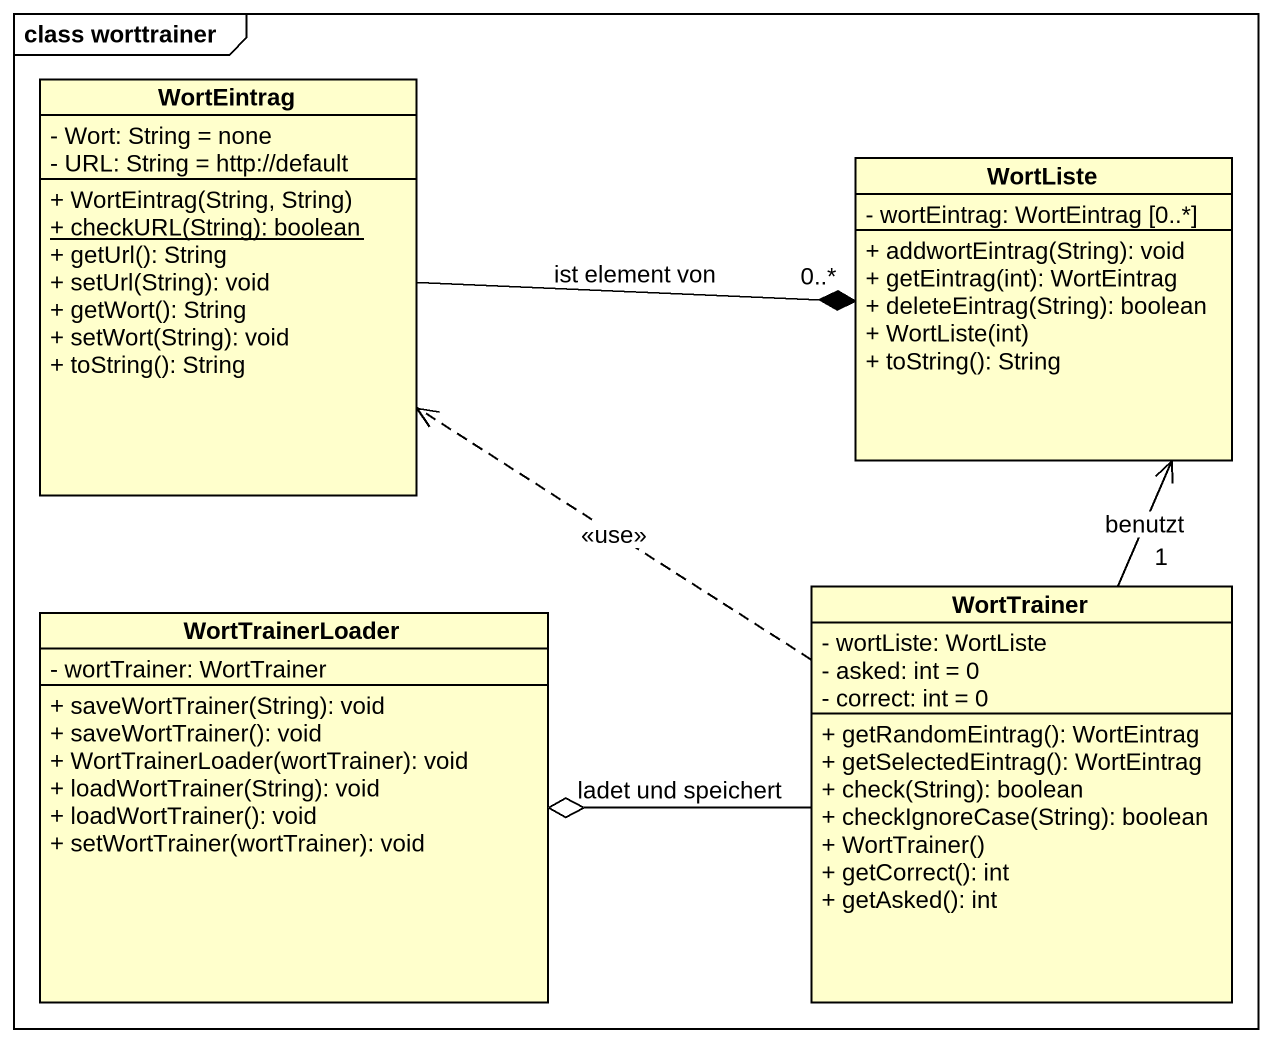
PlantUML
@startuml
mainframe class worttrainer
hide circle
hide empty members
skinparam classAttributeIconSize 0
class WortEintrag {
  - Wort: String = none
  - URL: String = http://default
  + WortEintrag(String, String)
  {static} + checkURL(String): boolean
  + getUrl(): String
  + setUrl(String): void
  + getWort(): String
  + setWort(String): void
  + toString(): String
}
class WortListe {
  - wortEintrag: WortEintrag [0..*]
  + addwortEintrag(String): void
  + getEintrag(int): WortEintrag
  + deleteEintrag(String): boolean
  + WortListe(int)
  + toString(): String
}
class WortTrainer {
  - wortListe: WortListe
  - asked: int = 0
  - correct: int = 0
  + getRandomEintrag(): WortEintrag
  + getSelectedEintrag(): WortEintrag
  + check(String): boolean
  + checkIgnoreCase(String): boolean
  + WortTrainer()
  + getCorrect(): int
  + getAsked(): int
}
class WortTrainerLoader {
  - wortTrainer: WortTrainer
  + saveWortTrainer(String): void
  + saveWortTrainer(): void
  + WortTrainerLoader(wortTrainer): void
  + loadWortTrainer(String): void
  + loadWortTrainer(): void
  + setWortTrainer(wortTrainer): void
}
WortEintrag -right-* "0..*" WortListe : ist element von
WortTrainer .up.> WortEintrag : <<use>>
WortTrainer "1" -up-> WortListe : benutzt
WortTrainer -left-o WortTrainerLoader : ladet und speichert
@enduml
